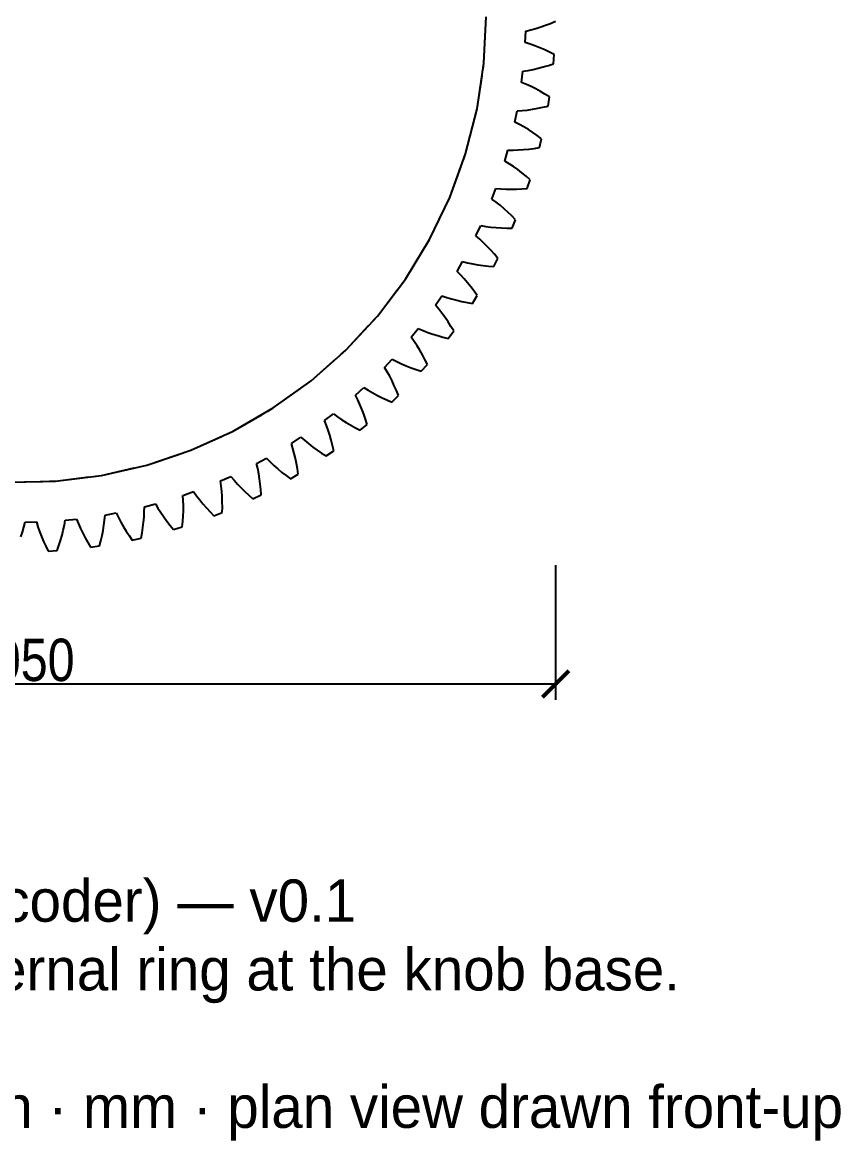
# Model space of a CAD drawing. Header units: millimetres. Extents: x -21 to 107, y -43 to 49.
# Drawn here: x 0.06 to 31.04, y -42.53 to -0.21 of the extents above; entities that cross this region are included whole.
import ezdxf

# ---------------------------------------------------------------- set-up
doc = ezdxf.new("R2010")
doc.units = ezdxf.units.MM
doc.linetypes.add('DASHED', pattern=[1.524, 1.27, -0.254])
for name, color, linetype in [('DIMS', 3, 'CONTINUOUS'), ('HIDDEN', 8, 'DASHED'), ('TEXT', 7, 'CONTINUOUS'), ('VISIBLE', 7, 'CONTINUOUS')]:
    doc.layers.add(name, color=color, linetype=linetype)
doc.styles.add('OpenSansCondensed-Light', font='OpenSansCondensed-Light.ttf')
doc.dimstyles.new('EZDXF', dxfattribs={"dimtxt": 0.25, "dimasz": 0.175, "dimexe": 0.375, "dimexo": 0.125, "dimgap": 0.1, "dimtad": 1, "dimlfac": 100, "dimzin": 12, "dimdsep": 46, "dimtxsty": 'OpenSansCondensed-Light', "dimblk": 'ARCHTICK', "dimcen": 2.5, "dimazin": 3, "dimtfac": 0.5, "dimtmove": 2, "dimatfit": 3})

# ---------------------------------------------------------------- blocks, each defined once
blk = doc.blocks.new('_ARCHTICK')
at = {"color": 0, "linetype": 'BYBLOCK', "const_width": 0.15}
blk.add_lwpolyline([(-0.5, -0.5), (0.5, 0.5)], dxfattribs=at)

msp = doc.modelspace()

# ---------------------------------------------------------------- linework, layer by layer
at = {"layer": 'HIDDEN'}
for points in [[(-0.4394, -17.61952), (1.31712, -17.57572), (3.06055, -17.35724), (4.77356, -16.96625), (6.43914, -16.40665), (8.04071, -15.68399), (9.56238, -14.80546), (10.98901, -13.77978), (12.30642, -12.61715), (13.50153, -11.32913), (14.56246, -9.92852), (15.47866, -8.42923), (16.24102, -6.84616), (16.84197, -5.19506), (17.27554, -3.49233), (17.53742, -1.75488), (17.625, 0)], [(19.49485, -0.44835), (19.68366, -0.38891)], [(19.68366, -0.38891), (19.87237, -0.32316)], [(19.87237, -0.32316), (20.06092, -0.25142)], [(20.06092, -0.25142), (20.24925, -0.17397)], [(19.10017, -0.97432), (19.1172, -0.54628)], [(19.1172, -0.54628), (19.306, -0.50101)], [(19.306, -0.50101), (19.49485, -0.44835)], [(19.28478, -1.03444), (19.10017, -0.97432)], [(19.46884, -1.10194), (19.28478, -1.03444)], [(19.65233, -1.17619), (19.46884, -1.10194)], [(19.83523, -1.25673), (19.65233, -1.17619)], [(20.01748, -1.34322), (19.83523, -1.25673)], [(20.19906, -1.43538), (20.01748, -1.34322)], [(20.17142, -1.78223), (20.19906, -1.43538)], [(18.96238, -2.48875), (19.01336, -2.06341)], [(19.01336, -2.06341), (19.20517, -2.03329)], [(19.20517, -2.03329), (19.3976, -1.9958)], [(19.3976, -1.9958), (19.59054, -1.95155)], [(19.59054, -1.95155), (19.78388, -1.901)], [(19.78388, -1.901), (19.97753, -1.84447)], [(19.97753, -1.84447), (20.17142, -1.78223)], [(19.14163, -2.56335), (18.96238, -2.48875)], [(19.31975, -2.64526), (19.14163, -2.56335)], [(19.49676, -2.73385), (19.31975, -2.64526)], [(19.67268, -2.82867), (19.49676, -2.73385)], [(19.84749, -2.92936), (19.67268, -2.82867)], [(20.02117, -3.03567), (19.84749, -2.92936)], [(19.76784, -3.42586), (19.96606, -3.37922)], [(19.96606, -3.37922), (20.02117, -3.03567)], [(18.7047, -3.98744), (18.78932, -3.56751)], [(18.78932, -3.56751), (18.98291, -3.55272)], [(18.98291, -3.55272), (19.17771, -3.53063)], [(19.17771, -3.53063), (19.37356, -3.50186)], [(19.37356, -3.50186), (19.5703, -3.46682)], [(19.5703, -3.46682), (19.76784, -3.42586)], [(18.87746, -4.07605), (18.7047, -3.98744)], [(19.04851, -4.17185), (18.87746, -4.07605)], [(19.21792, -4.27423), (19.04851, -4.17185)], [(19.38575, -4.38272), (19.21792, -4.27423)], [(19.55201, -4.49699), (19.38575, -4.38272)], [(19.7167, -4.61676), (19.55201, -4.49699)], [(19.63446, -4.95484), (19.7167, -4.61676)], [(18.32877, -5.46093), (18.44648, -5.04904)], [(18.44648, -5.04904), (18.64064, -5.04968)], [(18.64064, -5.04968), (18.83658, -5.04314)], [(18.83658, -5.04314), (19.03409, -5.03002)], [(19.03409, -5.03002), (19.233, -5.01073)], [(19.233, -5.01073), (19.43316, -4.98559)], [(19.43316, -4.98559), (19.63446, -4.95484)], [(18.49394, -5.56298), (18.32877, -5.46093)], [(18.65684, -5.67207), (18.49394, -5.56298)], [(18.81759, -5.78758), (18.65684, -5.67207)], [(18.97626, -5.90907), (18.81759, -5.78758)], [(19.13291, -6.03618), (18.97626, -5.90907)], [(19.28757, -6.16866), (19.13291, -6.03618)], [(19.17873, -6.49914), (19.28757, -6.16866)], [(17.83696, -6.89989), (17.98703, -6.49866)], [(17.98703, -6.49866), (18.18051, -6.51472)], [(18.18051, -6.51472), (18.37636, -6.52377)], [(18.37636, -6.52377), (18.57428, -6.52638)], [(18.57428, -6.52638), (18.7741, -6.52295)], [(18.7741, -6.52295), (18.97563, -6.51379)], [(18.97563, -6.51379), (19.17873, -6.49914)], [(17.9935, -7.01474), (17.83696, -6.89989)], [(18.14721, -7.13643), (17.9935, -7.01474)], [(18.29828, -7.26435), (18.14721, -7.13643)], [(18.4468, -7.39806), (18.29828, -7.26435)], [(18.59286, -7.53722), (18.4468, -7.39806)], [(18.73649, -7.68156), (18.59286, -7.53722)], [(17.23238, -8.29523), (17.41385, -7.90719)], [(17.41385, -7.90719), (17.60545, -7.93857)], [(17.60545, -7.93857), (17.79995, -7.96315)], [(17.79995, -7.96315), (17.99705, -7.98148)], [(17.99705, -7.98148), (18.1965, -7.99394)], [(18.1965, -7.99394), (18.39812, -8.00082)], [(18.39812, -8.00082), (18.60175, -8.00235)], [(18.60175, -8.00235), (18.73649, -7.68156)], [(17.3793, -8.42215), (17.23238, -8.29523)], [(17.52286, -8.55567), (17.3793, -8.42215)], [(17.66328, -8.69519), (17.52286, -8.55567)], [(17.80071, -8.84027), (17.66328, -8.69519)], [(17.93525, -8.99059), (17.80071, -8.84027)], [(16.51884, -9.63812), (16.73057, -9.26572)], [(16.73057, -9.26572), (16.91907, -9.31223)], [(17.90715, -9.45496), (18.06696, -9.14589)], [(18.06696, -9.14589), (17.93525, -8.99059)], [(16.65522, -9.77632), (16.51884, -9.63812)], [(16.91907, -9.31223), (17.11101, -9.35219)], [(17.11101, -9.35219), (17.30602, -9.38612)], [(17.30602, -9.38612), (17.50386, -9.41438)], [(17.50386, -9.41438), (17.70429, -9.43726)], [(17.70429, -9.43726), (17.90715, -9.45496)], [(16.78771, -9.92082), (16.65522, -9.77632)], [(16.91661, -10.07105), (16.78771, -9.92082)], [(17.04208, -10.2266), (16.91661, -10.07105)], [(15.70088, -10.92008), (15.94152, -10.56568)], [(15.94152, -10.56568), (16.12573, -10.62702)], [(17.16425, -10.38713), (17.04208, -10.2266)], [(17.09935, -10.8478), (17.28321, -10.5524)], [(17.28321, -10.5524), (17.16425, -10.38713)], [(15.82584, -11.06867), (15.70088, -10.92008)], [(16.12573, -10.62702), (16.31388, -10.6821)], [(16.31388, -10.6821), (16.50559, -10.73141)], [(16.50559, -10.73141), (16.70055, -10.77531)], [(16.70055, -10.77531), (16.89853, -10.81404)], [(16.89853, -10.81404), (17.09935, -10.8478)], [(15.94643, -11.22324), (15.82584, -11.06867)], [(16.06298, -11.38324), (15.94643, -11.22324)], [(16.1757, -11.54826), (16.06298, -11.38324)], [(14.78364, -12.133), (15.05168, -11.79884)], [(15.05168, -11.79884), (15.23043, -11.87462)], [(16.28473, -11.718), (16.1757, -11.54826)], [(16.39018, -11.8922), (16.28473, -11.718)], [(14.8964, -12.29105), (14.78364, -12.133)], [(15.23043, -11.87462), (15.41362, -11.94447)], [(15.41362, -11.94447), (15.6008, -12.00886)], [(15.6008, -12.00886), (15.79166, -12.06811)], [(15.79166, -12.06811), (15.98594, -12.12244)], [(15.98594, -12.12244), (16.18344, -12.17206)], [(16.18344, -12.17206), (16.39018, -11.8922)], [(15.00434, -12.45471), (14.8964, -12.29105)], [(15.10781, -12.62346), (15.00434, -12.45471)], [(15.20705, -12.79692), (15.10781, -12.62346)], [(13.77294, -13.2692), (14.06668, -12.9574)], [(14.06668, -12.9574), (14.23885, -13.04714)], [(14.23885, -13.04714), (14.4159, -13.13133)], [(15.30225, -12.97478), (15.20705, -12.79692)], [(15.39353, -13.15681), (15.30225, -12.97478)], [(13.87278, -13.43572), (13.77294, -13.2692)], [(13.96738, -13.60744), (13.87278, -13.43572)], [(14.4159, -13.13133), (14.59738, -13.21038)], [(14.59738, -13.21038), (14.78292, -13.28461)], [(14.78292, -13.28461), (14.97227, -13.35421)], [(14.97227, -13.35421), (15.1652, -13.41935)], [(15.1652, -13.41935), (15.39353, -13.15681)], [(14.05711, -13.78388), (13.96738, -13.60744)], [(14.14226, -13.96467), (14.05711, -13.78388)], [(12.67516, -14.32152), (12.99275, -14.03404)], [(12.76146, -14.49544), (12.67516, -14.32152)], [(12.99275, -14.03404), (13.15724, -14.13717)], [(13.15724, -14.13717), (13.32705, -14.23516)], [(13.32705, -14.23516), (13.50167, -14.32839)], [(13.50167, -14.32839), (13.68073, -14.41712)], [(14.0511, -14.58181), (14.29956, -14.33824)], [(14.22303, -14.14953), (14.14226, -13.96467)], [(14.29956, -14.33824), (14.22303, -14.14953)], [(12.84211, -14.67413), (12.76146, -14.49544)], [(12.91754, -14.85714), (12.84211, -14.67413)], [(13.68073, -14.41712), (13.86395, -14.50154)], [(13.86395, -14.50154), (14.0511, -14.58181)], [(11.49724, -15.28329), (11.83667, -15.02195)], [(11.83667, -15.02195), (11.99245, -15.13783)], [(11.99245, -15.13783), (12.15393, -15.249)], [(12.98806, -15.04413), (12.91754, -14.85714)], [(13.05389, -15.23483), (12.98806, -15.04413)], [(11.56945, -15.46352), (11.49724, -15.28329)], [(11.63565, -15.64805), (11.56945, -15.46352)], [(11.69631, -15.83648), (11.63565, -15.64805)], [(12.15393, -15.249), (12.32059, -15.3558)], [(12.32059, -15.3558), (12.49204, -15.45848)], [(12.49204, -15.45848), (12.66797, -15.5572)], [(12.66797, -15.5572), (12.84815, -15.65208)], [(12.84815, -15.65208), (13.11518, -15.42901)], [(13.11518, -15.42901), (13.05389, -15.23483)], [(10.24664, -16.14844), (10.60575, -15.91489)], [(10.60575, -15.91489), (10.75183, -16.04278)], [(10.75183, -16.04278), (10.90398, -16.16643)], [(11.75175, -16.02848), (11.69631, -15.83648)], [(11.80221, -16.2238), (11.75175, -16.02848)], [(10.3043, -16.33383), (10.24664, -16.14844)], [(10.35563, -16.52304), (10.3043, -16.33383)], [(10.90398, -16.16643), (11.06162, -16.28613)], [(11.06162, -16.28613), (11.22437, -16.40211)], [(11.22437, -16.40211), (11.39191, -16.51449)], [(11.56397, -16.62339), (11.84789, -16.42224)], [(11.84789, -16.42224), (11.80221, -16.2238)], [(8.93125, -16.91149), (9.30779, -16.70721)], [(8.974, -17.10087), (8.93125, -16.91149)], [(9.30779, -16.70721), (9.44324, -16.8463)], [(9.44324, -16.8463), (9.58508, -16.98164)], [(10.40112, -16.71569), (10.35563, -16.52304)], [(10.44113, -16.91149), (10.40112, -16.71569)], [(10.47592, -17.1102), (10.44113, -16.91149)], [(11.39191, -16.51449), (11.56397, -16.62339)], [(9.01014, -17.29357), (8.974, -17.10087)], [(9.04018, -17.48922), (9.01014, -17.29357)], [(9.58508, -16.98164), (9.73272, -17.1135)], [(9.73272, -17.1135), (9.88574, -17.24203)], [(9.88574, -17.24203), (10.04382, -17.36737)], [(10.20669, -17.4896), (10.50568, -17.31165)], [(10.50568, -17.31165), (10.47592, -17.1102)], [(7.5594, -17.56762), (7.95097, -17.3939)], [(7.58697, -17.7598), (7.5594, -17.56762)], [(7.60768, -17.95476), (7.58697, -17.7598)], [(7.95097, -17.3939), (8.07495, -17.54331)], [(8.07495, -17.54331), (8.20559, -17.6895)], [(8.20559, -17.6895), (8.34228, -17.83267)], [(9.06451, -17.68758), (9.04018, -17.48922)], [(9.0834, -17.88843), (9.06451, -17.68758)], [(10.04382, -17.36737), (10.20669, -17.4896)], [(6.13975, -18.11268), (6.54389, -17.97062)], [(6.15196, -18.30645), (6.13975, -18.11268)], [(6.54389, -17.97062), (6.65561, -18.12941)], [(6.65561, -18.12941), (6.77421, -18.28551)], [(7.62208, -18.15218), (7.60768, -17.95476)], [(7.63057, -18.35184), (7.62208, -18.15218)], [(8.34228, -17.83267), (8.48461, -17.97295)], [(8.48461, -17.97295), (8.63223, -18.11046)], [(8.63223, -18.11046), (8.78487, -18.24523)], [(8.78487, -18.24523), (9.09706, -18.0916)], [(9.09706, -18.0916), (9.0834, -17.88843)], [(4.67807, -18.73735), (4.68129, -18.54322)], [(4.68129, -18.54322), (5.09544, -18.43372)], [(5.09544, -18.43372), (5.19418, -18.60089)], [(5.19418, -18.60089), (5.30001, -18.76592)], [(6.15712, -18.50243), (6.15196, -18.30645)], [(6.15579, -18.70037), (6.15712, -18.50243)], [(6.77421, -18.28551), (6.8991, -18.43909)], [(6.8991, -18.43909), (7.02983, -18.59024)], [(7.02983, -18.59024), (7.16606, -18.73904)], [(7.63344, -18.55356), (7.63057, -18.35184)], [(7.63092, -18.75717), (7.63344, -18.55356)], [(1.68498, -19.05063), (2.11124, -19.00811)], [(2.11124, -19.00811), (2.18226, -19.18881)], [(3.17459, -19.04979), (3.19323, -18.85654)], [(3.19323, -18.85654), (3.61477, -18.78028)], [(3.61477, -18.78028), (3.69992, -18.95477)], [(3.69992, -18.95477), (3.7923, -19.12769)], [(4.65058, -19.13034), (4.66763, -18.93312)], [(4.66763, -18.93312), (4.67807, -18.73735)], [(5.30001, -18.76592), (5.41231, -18.92894)], [(5.41231, -18.92894), (5.53061, -19.09)], [(6.13523, -19.10138), (6.14839, -18.90008)], [(6.14839, -18.90008), (6.15579, -18.70037)], [(7.16606, -18.73904), (7.30751, -18.88552)], [(7.30751, -18.88552), (7.63092, -18.75717)], [(0.06066, -19.49991), (0.11707, -19.31215)], [(0.11707, -19.31215), (0.16608, -19.12428)], [(0.16608, -19.12428), (0.59437, -19.11576)], [(0.59437, -19.11576), (0.65081, -19.30153)], [(0.65081, -19.30153), (0.71464, -19.4869)], [(1.56166, -19.62546), (1.60974, -19.43344)], [(1.60974, -19.43344), (1.65105, -19.2418)], [(1.65105, -19.2418), (1.68498, -19.05063)], [(2.18226, -19.18881), (2.26062, -19.36852)], [(2.26062, -19.36852), (2.34567, -19.54726)], [(3.07704, -19.63536), (3.11597, -19.43935)], [(3.11597, -19.43935), (3.14864, -19.24412)], [(3.14864, -19.24412), (3.17459, -19.04979)], [(3.7923, -19.12769), (3.89129, -19.29911)], [(3.89129, -19.29911), (3.99642, -19.46906)], [(4.59823, -19.52845), (4.62734, -19.32882)], [(4.62734, -19.32882), (4.65058, -19.13034)], [(5.53061, -19.09), (5.65459, -19.24914)], [(5.65459, -19.24914), (5.78396, -19.4064)], [(5.78396, -19.4064), (6.11654, -19.30416)], [(6.11654, -19.30416), (6.13523, -19.10138)], [(-0.00252, -19.6875), (0.06066, -19.49991)], [(0.71464, -19.4869), (0.78522, -19.67183)], [(0.78522, -19.67183), (0.86211, -19.85629)], [(0.86211, -19.85629), (0.94496, -20.04023)], [(1.44691, -20.01026), (1.50728, -19.81776)], [(1.50728, -19.81776), (1.56166, -19.62546)], [(2.34567, -19.54726), (2.43697, -19.72503)], [(2.43697, -19.72503), (2.53417, -19.90181)], [(2.98158, -20.0293), (3.03215, -19.83204)], [(3.03215, -19.83204), (3.07704, -19.63536)], [(3.99642, -19.46906), (4.10736, -19.63755)], [(4.10736, -19.63755), (4.22383, -19.80459)], [(4.22383, -19.80459), (4.56349, -19.72909)], [(4.56349, -19.72909), (4.59823, -19.52845)], [(0.94496, -20.04023), (1.0335, -20.22361)], [(1.0335, -20.22361), (1.38082, -20.20287)], [(1.38082, -20.20287), (1.44691, -20.01026)], [(2.53417, -19.90181), (2.637, -20.07757)], [(2.637, -20.07757), (2.98158, -20.0293)]]:
    msp.add_lwpolyline(points, dxfattribs=at)
at = {"layer": 'VISIBLE'}
for points in [[(-0.4394, -17.61952), (1.31712, -17.57572), (3.06055, -17.35724), (4.77356, -16.96625), (6.43914, -16.40665), (8.04071, -15.68399), (9.56238, -14.80546), (10.98901, -13.77978), (12.30642, -12.61715), (13.50153, -11.32913), (14.56246, -9.92852), (15.47866, -8.42923), (16.24102, -6.84616), (16.84197, -5.19506), (17.27554, -3.49233), (17.53742, -1.75488), (17.625, 0)], [(19.49485, -0.44835), (19.68366, -0.38891)], [(19.68366, -0.38891), (19.87237, -0.32316)], [(19.87237, -0.32316), (20.06092, -0.25142)], [(20.06092, -0.25142), (20.24925, -0.17397)], [(19.10017, -0.97432), (19.1172, -0.54628)], [(19.1172, -0.54628), (19.306, -0.50101)], [(19.306, -0.50101), (19.49485, -0.44835)], [(19.28478, -1.03444), (19.10017, -0.97432)], [(19.46884, -1.10194), (19.28478, -1.03444)], [(19.65233, -1.17619), (19.46884, -1.10194)], [(19.83523, -1.25673), (19.65233, -1.17619)], [(20.01748, -1.34322), (19.83523, -1.25673)], [(20.19906, -1.43538), (20.01748, -1.34322)], [(20.17142, -1.78223), (20.19906, -1.43538)], [(18.96238, -2.48875), (19.01336, -2.06341)], [(19.01336, -2.06341), (19.20517, -2.03329)], [(19.20517, -2.03329), (19.3976, -1.9958)], [(19.3976, -1.9958), (19.59054, -1.95155)], [(19.59054, -1.95155), (19.78388, -1.901)], [(19.78388, -1.901), (19.97753, -1.84447)], [(19.97753, -1.84447), (20.17142, -1.78223)], [(19.14163, -2.56335), (18.96238, -2.48875)], [(19.31975, -2.64526), (19.14163, -2.56335)], [(19.49676, -2.73385), (19.31975, -2.64526)], [(19.67268, -2.82867), (19.49676, -2.73385)], [(19.84749, -2.92936), (19.67268, -2.82867)], [(20.02117, -3.03567), (19.84749, -2.92936)], [(19.76784, -3.42586), (19.96606, -3.37922)], [(19.96606, -3.37922), (20.02117, -3.03567)], [(18.7047, -3.98744), (18.78932, -3.56751)], [(18.78932, -3.56751), (18.98291, -3.55272)], [(18.98291, -3.55272), (19.17771, -3.53063)], [(19.17771, -3.53063), (19.37356, -3.50186)], [(19.37356, -3.50186), (19.5703, -3.46682)], [(19.5703, -3.46682), (19.76784, -3.42586)], [(18.87746, -4.07605), (18.7047, -3.98744)], [(19.04851, -4.17185), (18.87746, -4.07605)], [(19.21792, -4.27423), (19.04851, -4.17185)], [(19.38575, -4.38272), (19.21792, -4.27423)], [(19.55201, -4.49699), (19.38575, -4.38272)], [(19.7167, -4.61676), (19.55201, -4.49699)], [(19.63446, -4.95484), (19.7167, -4.61676)], [(18.32877, -5.46093), (18.44648, -5.04904)], [(18.44648, -5.04904), (18.64064, -5.04968)], [(18.64064, -5.04968), (18.83658, -5.04314)], [(18.83658, -5.04314), (19.03409, -5.03002)], [(19.03409, -5.03002), (19.233, -5.01073)], [(19.233, -5.01073), (19.43316, -4.98559)], [(19.43316, -4.98559), (19.63446, -4.95484)], [(18.49394, -5.56298), (18.32877, -5.46093)], [(18.65684, -5.67207), (18.49394, -5.56298)], [(18.81759, -5.78758), (18.65684, -5.67207)], [(18.97626, -5.90907), (18.81759, -5.78758)], [(19.13291, -6.03618), (18.97626, -5.90907)], [(19.28757, -6.16866), (19.13291, -6.03618)], [(19.17873, -6.49914), (19.28757, -6.16866)], [(17.83696, -6.89989), (17.98703, -6.49866)], [(17.98703, -6.49866), (18.18051, -6.51472)], [(18.18051, -6.51472), (18.37636, -6.52377)], [(18.37636, -6.52377), (18.57428, -6.52638)], [(18.57428, -6.52638), (18.7741, -6.52295)], [(18.7741, -6.52295), (18.97563, -6.51379)], [(18.97563, -6.51379), (19.17873, -6.49914)], [(17.9935, -7.01474), (17.83696, -6.89989)], [(18.14721, -7.13643), (17.9935, -7.01474)], [(18.29828, -7.26435), (18.14721, -7.13643)], [(18.4468, -7.39806), (18.29828, -7.26435)], [(18.59286, -7.53722), (18.4468, -7.39806)], [(18.73649, -7.68156), (18.59286, -7.53722)], [(17.23238, -8.29523), (17.41385, -7.90719)], [(17.41385, -7.90719), (17.60545, -7.93857)], [(17.60545, -7.93857), (17.79995, -7.96315)], [(17.79995, -7.96315), (17.99705, -7.98148)], [(17.99705, -7.98148), (18.1965, -7.99394)], [(18.1965, -7.99394), (18.39812, -8.00082)], [(18.39812, -8.00082), (18.60175, -8.00235)], [(18.60175, -8.00235), (18.73649, -7.68156)], [(17.3793, -8.42215), (17.23238, -8.29523)], [(17.52286, -8.55567), (17.3793, -8.42215)], [(17.66328, -8.69519), (17.52286, -8.55567)], [(17.80071, -8.84027), (17.66328, -8.69519)], [(17.93525, -8.99059), (17.80071, -8.84027)], [(16.51884, -9.63812), (16.73057, -9.26572)], [(16.73057, -9.26572), (16.91907, -9.31223)], [(17.90715, -9.45496), (18.06696, -9.14589)], [(18.06696, -9.14589), (17.93525, -8.99059)], [(16.65522, -9.77632), (16.51884, -9.63812)], [(16.91907, -9.31223), (17.11101, -9.35219)], [(17.11101, -9.35219), (17.30602, -9.38612)], [(17.30602, -9.38612), (17.50386, -9.41438)], [(17.50386, -9.41438), (17.70429, -9.43726)], [(17.70429, -9.43726), (17.90715, -9.45496)], [(16.78771, -9.92082), (16.65522, -9.77632)], [(16.91661, -10.07105), (16.78771, -9.92082)], [(17.04208, -10.2266), (16.91661, -10.07105)], [(15.70088, -10.92008), (15.94152, -10.56568)], [(15.94152, -10.56568), (16.12573, -10.62702)], [(17.16425, -10.38713), (17.04208, -10.2266)], [(17.09935, -10.8478), (17.28321, -10.5524)], [(17.28321, -10.5524), (17.16425, -10.38713)], [(15.82584, -11.06867), (15.70088, -10.92008)], [(16.12573, -10.62702), (16.31388, -10.6821)], [(16.31388, -10.6821), (16.50559, -10.73141)], [(16.50559, -10.73141), (16.70055, -10.77531)], [(16.70055, -10.77531), (16.89853, -10.81404)], [(16.89853, -10.81404), (17.09935, -10.8478)], [(15.94643, -11.22324), (15.82584, -11.06867)], [(16.06298, -11.38324), (15.94643, -11.22324)], [(16.1757, -11.54826), (16.06298, -11.38324)], [(14.78364, -12.133), (15.05168, -11.79884)], [(15.05168, -11.79884), (15.23043, -11.87462)], [(16.28473, -11.718), (16.1757, -11.54826)], [(16.39018, -11.8922), (16.28473, -11.718)], [(14.8964, -12.29105), (14.78364, -12.133)], [(15.23043, -11.87462), (15.41362, -11.94447)], [(15.41362, -11.94447), (15.6008, -12.00886)], [(15.6008, -12.00886), (15.79166, -12.06811)], [(15.79166, -12.06811), (15.98594, -12.12244)], [(15.98594, -12.12244), (16.18344, -12.17206)], [(16.18344, -12.17206), (16.39018, -11.8922)], [(15.00434, -12.45471), (14.8964, -12.29105)], [(15.10781, -12.62346), (15.00434, -12.45471)], [(15.20705, -12.79692), (15.10781, -12.62346)], [(13.77294, -13.2692), (14.06668, -12.9574)], [(14.06668, -12.9574), (14.23885, -13.04714)], [(14.23885, -13.04714), (14.4159, -13.13133)], [(15.30225, -12.97478), (15.20705, -12.79692)], [(15.39353, -13.15681), (15.30225, -12.97478)], [(13.87278, -13.43572), (13.77294, -13.2692)], [(13.96738, -13.60744), (13.87278, -13.43572)], [(14.4159, -13.13133), (14.59738, -13.21038)], [(14.59738, -13.21038), (14.78292, -13.28461)], [(14.78292, -13.28461), (14.97227, -13.35421)], [(14.97227, -13.35421), (15.1652, -13.41935)], [(15.1652, -13.41935), (15.39353, -13.15681)], [(14.05711, -13.78388), (13.96738, -13.60744)], [(14.14226, -13.96467), (14.05711, -13.78388)], [(12.67516, -14.32152), (12.99275, -14.03404)], [(12.76146, -14.49544), (12.67516, -14.32152)], [(12.99275, -14.03404), (13.15724, -14.13717)], [(13.15724, -14.13717), (13.32705, -14.23516)], [(13.32705, -14.23516), (13.50167, -14.32839)], [(13.50167, -14.32839), (13.68073, -14.41712)], [(14.0511, -14.58181), (14.29956, -14.33824)], [(14.22303, -14.14953), (14.14226, -13.96467)], [(14.29956, -14.33824), (14.22303, -14.14953)], [(12.84211, -14.67413), (12.76146, -14.49544)], [(12.91754, -14.85714), (12.84211, -14.67413)], [(13.68073, -14.41712), (13.86395, -14.50154)], [(13.86395, -14.50154), (14.0511, -14.58181)], [(11.49724, -15.28329), (11.83667, -15.02195)], [(11.83667, -15.02195), (11.99245, -15.13783)], [(11.99245, -15.13783), (12.15393, -15.249)], [(12.98806, -15.04413), (12.91754, -14.85714)], [(13.05389, -15.23483), (12.98806, -15.04413)], [(11.56945, -15.46352), (11.49724, -15.28329)], [(11.63565, -15.64805), (11.56945, -15.46352)], [(11.69631, -15.83648), (11.63565, -15.64805)], [(12.15393, -15.249), (12.32059, -15.3558)], [(12.32059, -15.3558), (12.49204, -15.45848)], [(12.49204, -15.45848), (12.66797, -15.5572)], [(12.66797, -15.5572), (12.84815, -15.65208)], [(12.84815, -15.65208), (13.11518, -15.42901)], [(13.11518, -15.42901), (13.05389, -15.23483)], [(10.24664, -16.14844), (10.60575, -15.91489)], [(10.60575, -15.91489), (10.75183, -16.04278)], [(10.75183, -16.04278), (10.90398, -16.16643)], [(11.75175, -16.02848), (11.69631, -15.83648)], [(11.80221, -16.2238), (11.75175, -16.02848)], [(10.3043, -16.33383), (10.24664, -16.14844)], [(10.35563, -16.52304), (10.3043, -16.33383)], [(10.90398, -16.16643), (11.06162, -16.28613)], [(11.06162, -16.28613), (11.22437, -16.40211)], [(11.22437, -16.40211), (11.39191, -16.51449)], [(11.56397, -16.62339), (11.84789, -16.42224)], [(11.84789, -16.42224), (11.80221, -16.2238)], [(8.93125, -16.91149), (9.30779, -16.70721)], [(8.974, -17.10087), (8.93125, -16.91149)], [(9.30779, -16.70721), (9.44324, -16.8463)], [(9.44324, -16.8463), (9.58508, -16.98164)], [(10.40112, -16.71569), (10.35563, -16.52304)], [(10.44113, -16.91149), (10.40112, -16.71569)], [(10.47592, -17.1102), (10.44113, -16.91149)], [(11.39191, -16.51449), (11.56397, -16.62339)], [(9.01014, -17.29357), (8.974, -17.10087)], [(9.04018, -17.48922), (9.01014, -17.29357)], [(9.58508, -16.98164), (9.73272, -17.1135)], [(9.73272, -17.1135), (9.88574, -17.24203)], [(9.88574, -17.24203), (10.04382, -17.36737)], [(10.20669, -17.4896), (10.50568, -17.31165)], [(10.50568, -17.31165), (10.47592, -17.1102)], [(7.5594, -17.56762), (7.95097, -17.3939)], [(7.58697, -17.7598), (7.5594, -17.56762)], [(7.60768, -17.95476), (7.58697, -17.7598)], [(7.95097, -17.3939), (8.07495, -17.54331)], [(8.07495, -17.54331), (8.20559, -17.6895)], [(8.20559, -17.6895), (8.34228, -17.83267)], [(9.06451, -17.68758), (9.04018, -17.48922)], [(9.0834, -17.88843), (9.06451, -17.68758)], [(10.04382, -17.36737), (10.20669, -17.4896)], [(6.13975, -18.11268), (6.54389, -17.97062)], [(6.15196, -18.30645), (6.13975, -18.11268)], [(6.54389, -17.97062), (6.65561, -18.12941)], [(6.65561, -18.12941), (6.77421, -18.28551)], [(7.62208, -18.15218), (7.60768, -17.95476)], [(7.63057, -18.35184), (7.62208, -18.15218)], [(8.34228, -17.83267), (8.48461, -17.97295)], [(8.48461, -17.97295), (8.63223, -18.11046)], [(8.63223, -18.11046), (8.78487, -18.24523)], [(8.78487, -18.24523), (9.09706, -18.0916)], [(9.09706, -18.0916), (9.0834, -17.88843)], [(4.67807, -18.73735), (4.68129, -18.54322)], [(4.68129, -18.54322), (5.09544, -18.43372)], [(5.09544, -18.43372), (5.19418, -18.60089)], [(5.19418, -18.60089), (5.30001, -18.76592)], [(6.15712, -18.50243), (6.15196, -18.30645)], [(6.15579, -18.70037), (6.15712, -18.50243)], [(6.77421, -18.28551), (6.8991, -18.43909)], [(6.8991, -18.43909), (7.02983, -18.59024)], [(7.02983, -18.59024), (7.16606, -18.73904)], [(7.63344, -18.55356), (7.63057, -18.35184)], [(7.63092, -18.75717), (7.63344, -18.55356)], [(1.68498, -19.05063), (2.11124, -19.00811)], [(2.11124, -19.00811), (2.18226, -19.18881)], [(3.17459, -19.04979), (3.19323, -18.85654)], [(3.19323, -18.85654), (3.61477, -18.78028)], [(3.61477, -18.78028), (3.69992, -18.95477)], [(3.69992, -18.95477), (3.7923, -19.12769)], [(4.65058, -19.13034), (4.66763, -18.93312)], [(4.66763, -18.93312), (4.67807, -18.73735)], [(5.30001, -18.76592), (5.41231, -18.92894)], [(5.41231, -18.92894), (5.53061, -19.09)], [(6.13523, -19.10138), (6.14839, -18.90008)], [(6.14839, -18.90008), (6.15579, -18.70037)], [(7.16606, -18.73904), (7.30751, -18.88552)], [(7.30751, -18.88552), (7.63092, -18.75717)], [(0.06066, -19.49991), (0.11707, -19.31215)], [(0.11707, -19.31215), (0.16608, -19.12428)], [(0.16608, -19.12428), (0.59437, -19.11576)], [(0.59437, -19.11576), (0.65081, -19.30153)], [(0.65081, -19.30153), (0.71464, -19.4869)], [(1.56166, -19.62546), (1.60974, -19.43344)], [(1.60974, -19.43344), (1.65105, -19.2418)], [(1.65105, -19.2418), (1.68498, -19.05063)], [(2.18226, -19.18881), (2.26062, -19.36852)], [(2.26062, -19.36852), (2.34567, -19.54726)], [(3.07704, -19.63536), (3.11597, -19.43935)], [(3.11597, -19.43935), (3.14864, -19.24412)], [(3.14864, -19.24412), (3.17459, -19.04979)], [(3.7923, -19.12769), (3.89129, -19.29911)], [(3.89129, -19.29911), (3.99642, -19.46906)], [(4.59823, -19.52845), (4.62734, -19.32882)], [(4.62734, -19.32882), (4.65058, -19.13034)], [(5.53061, -19.09), (5.65459, -19.24914)], [(5.65459, -19.24914), (5.78396, -19.4064)], [(5.78396, -19.4064), (6.11654, -19.30416)], [(6.11654, -19.30416), (6.13523, -19.10138)], [(-0.00252, -19.6875), (0.06066, -19.49991)], [(0.71464, -19.4869), (0.78522, -19.67183)], [(0.78522, -19.67183), (0.86211, -19.85629)], [(0.86211, -19.85629), (0.94496, -20.04023)], [(1.44691, -20.01026), (1.50728, -19.81776)], [(1.50728, -19.81776), (1.56166, -19.62546)], [(2.34567, -19.54726), (2.43697, -19.72503)], [(2.43697, -19.72503), (2.53417, -19.90181)], [(2.98158, -20.0293), (3.03215, -19.83204)], [(3.03215, -19.83204), (3.07704, -19.63536)], [(3.99642, -19.46906), (4.10736, -19.63755)], [(4.10736, -19.63755), (4.22383, -19.80459)], [(4.22383, -19.80459), (4.56349, -19.72909)], [(4.56349, -19.72909), (4.59823, -19.52845)], [(0.94496, -20.04023), (1.0335, -20.22361)], [(1.0335, -20.22361), (1.38082, -20.20287)], [(1.38082, -20.20287), (1.44691, -20.01026)], [(2.53417, -19.90181), (2.637, -20.07757)], [(2.637, -20.07757), (2.98158, -20.0293)]]:
    msp.add_lwpolyline(points, dxfattribs=at)

# ---------------------------------------------------------------- texts
at = {"layer": 'TEXT'}
for s, p in [('Bottom ring gear (encoder) — v0.1', (-20.24016, -34.24871)), ('2026-10-31. 79T external ring at the knob base.', (-20.24016, -36.84871)), ('Third-angle projection · mm · plan view drawn front-up', (-20.24016, -42.04871))]:
    msp.add_text(s, height=1.6, dxfattribs=at).set_placement(p)

# ---------------------------------------------------------------- dimensions: what is measured, and where the dimension line sits
at = {"layer": 'DIMS'}
msp.add_linear_dim(base=(-20.25, -25.25), p1=(-20.25, -20.25), p2=(20.25, -20.25), dimstyle='EZDXF', override={"dimtxt": 1.6, "dimasz": 1, "dimexe": 0.6, "dimexo": 0.5, "dimdec": 2}, dxfattribs=at).render()

doc.saveas('drawing.dxf')
